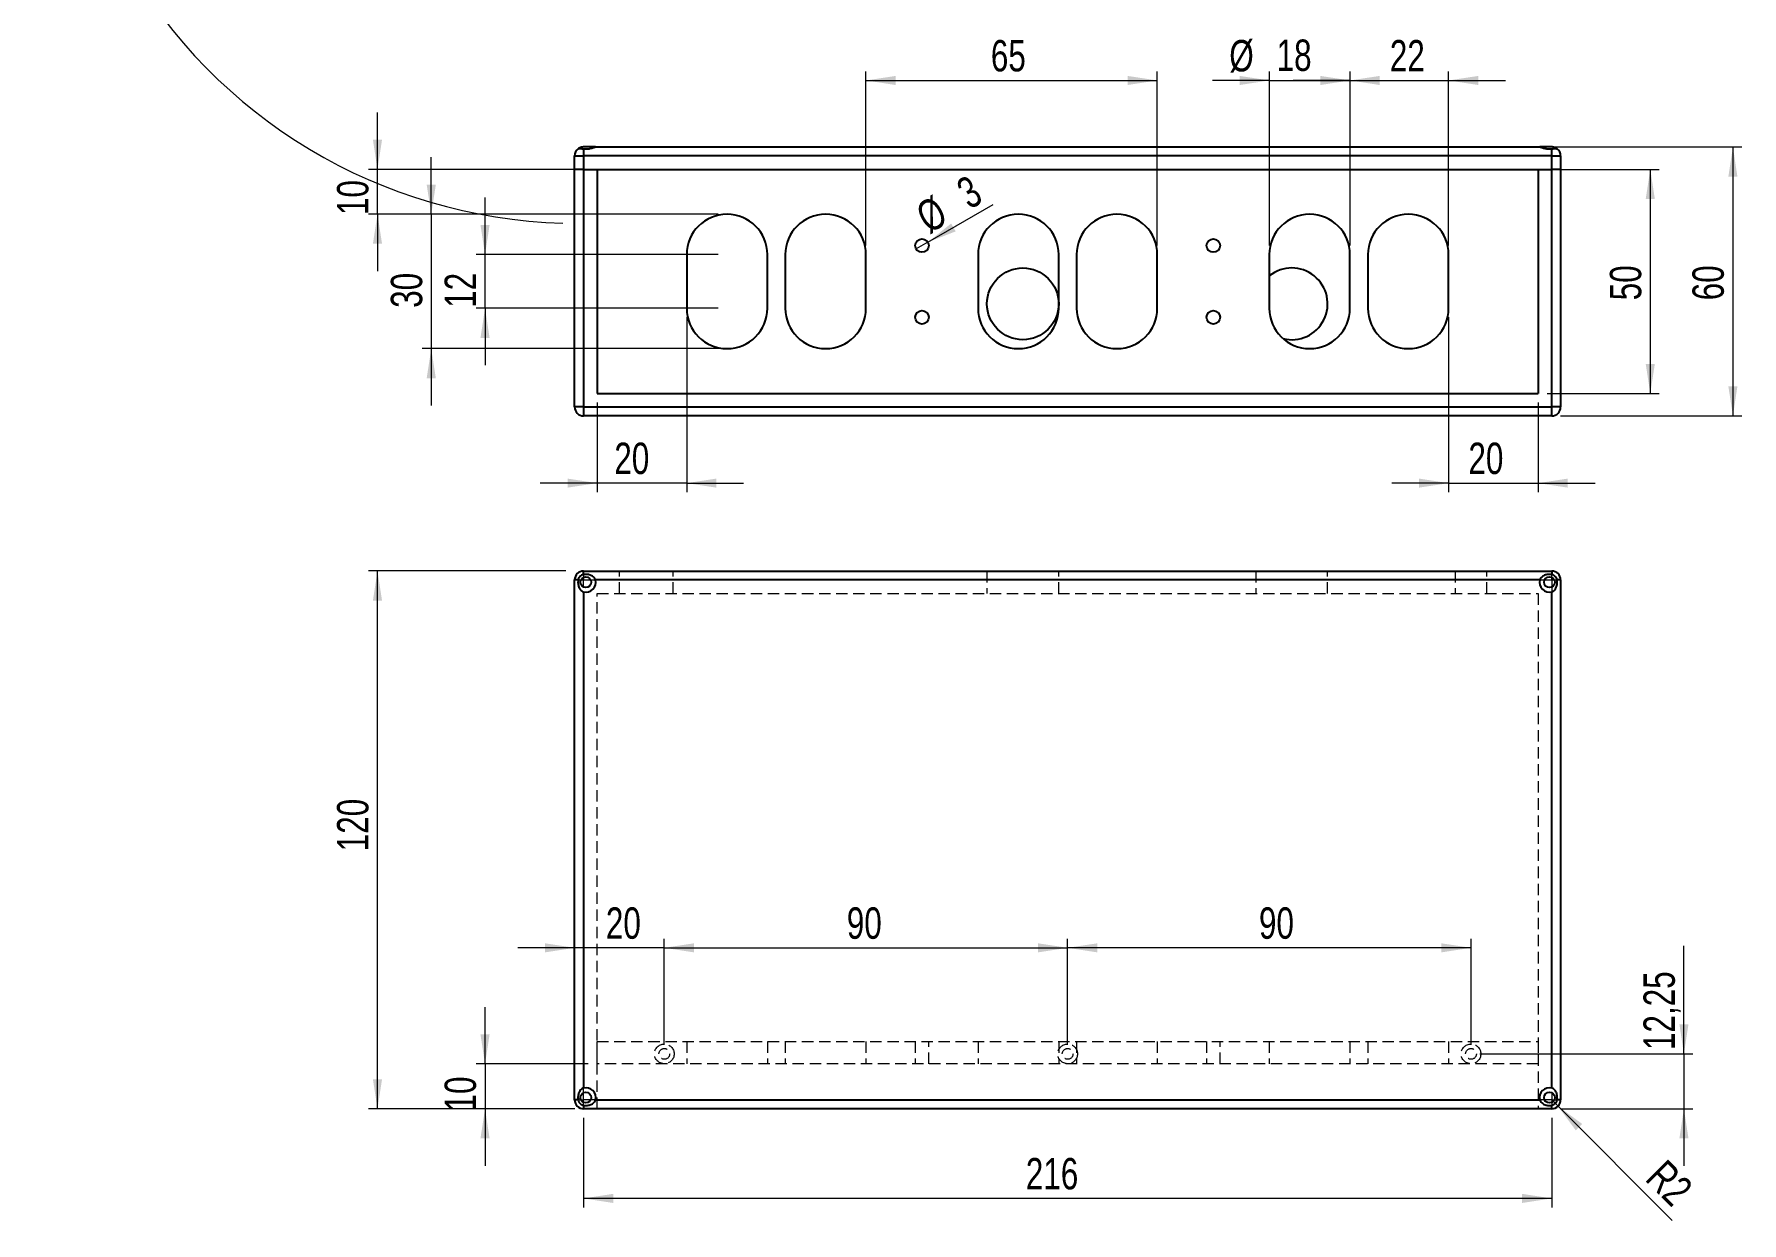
# Model space of a CAD drawing. Header units: millimetres. Extents: x -5 to 186, y 7 to 288.
# Drawn here: x -4.8 to 185.8, y 6.9 to 139.5 of the extents above; entities that cross this region are included whole.
import ezdxf

# ---------------------------------------------------------------- set-up
doc = ezdxf.new("R2010")
doc.units = ezdxf.units.MM
doc.linetypes.add('HIDDEN', pattern=[1.905, 1.27, -0.635])
doc.styles.add('SLDTEXTSTYLE0', font='TXT', dxfattribs={"width": 0.75})
doc.dimstyles.new('SLDDIMSTYLE0', dxfattribs={"dimtxt": 3.5, "dimasz": 3.302, "dimexe": 0, "dimexo": 0.0625, "dimgap": 0.875, "dimtad": 1, "dimdec": 0, "dimlfac": 2, "dimrnd": 1e-09, "dimzin": 12, "dimdsep": 46, "dimtxsty": 'SLDTEXTSTYLE0', "dimsah": 1, "dimcen": 0.09, "dimadec": 0, "dimazin": 3, "dimtfac": 1, "dimtdec": 0, "dimtmove": 0, "dimatfit": 0, "dimfxl": 0, "dimfrac": 2, "dimtolj": 1, "dimtzin": 12, "dimarcsym": 0})
doc.dimstyles.new('SLDDIMSTYLE1', dxfattribs={"dimtxt": 3.5, "dimasz": 3.302, "dimexe": 0, "dimexo": 0.0625, "dimgap": 0.875, "dimtad": 1, "dimdec": 0, "dimlfac": 2, "dimrnd": 1e-09, "dimzin": 12, "dimdsep": 46, "dimtxsty": 'SLDTEXTSTYLE0', "dimsah": 1, "dimcen": 0.09, "dimadec": 0, "dimazin": 3, "dimtfac": 1, "dimtdec": 0, "dimtofl": 0, "dimtmove": 0, "dimatfit": 3, "dimfxl": 0, "dimfrac": 2, "dimtolj": 1, "dimtzin": 12, "dimarcsym": 0})
doc.dimstyles.new('SLDDIMSTYLE2', dxfattribs={"dimtxt": 3.5, "dimasz": 3.302, "dimexe": 0, "dimexo": 0.0625, "dimgap": 0.875, "dimtad": 1, "dimdec": 0, "dimlfac": 2, "dimrnd": 1e-09, "dimzin": 12, "dimdsep": 46, "dimtxsty": 'SLDTEXTSTYLE0', "dimblk1": 'NONE', "dimsah": 1, "dimcen": 0, "dimadec": 0, "dimazin": 3, "dimtfac": 1, "dimtdec": 0, "dimtmove": 0, "dimatfit": 3, "dimldrblk": 'NONE', "dimfxl": 0, "dimfrac": 2, "dimtolj": 1, "dimtzin": 12, "dimarcsym": 0})
doc.dimstyles.new('SLDDIMSTYLE3', dxfattribs={"dimtxt": 3.5, "dimasz": 3.302, "dimexe": 0, "dimexo": 0.0625, "dimgap": 0.875, "dimtad": 1, "dimdec": 0, "dimlfac": 2, "dimrnd": 1e-09, "dimzin": 12, "dimdsep": 46, "dimtxsty": 'SLDTEXTSTYLE0', "dimsah": 1, "dimcen": 0, "dimadec": 0, "dimazin": 3, "dimtfac": 1, "dimtdec": 0, "dimtofl": 0, "dimtmove": 0, "dimatfit": 3, "dimfxl": 0, "dimfrac": 2, "dimtolj": 1, "dimtzin": 12, "dimarcsym": 0})
doc.dimstyles.new('SLDDIMSTYLE4', dxfattribs={"dimtxt": 3.5, "dimasz": 3.302, "dimexe": 0, "dimexo": 0.0625, "dimgap": 0.875, "dimtad": 1, "dimlfac": 2, "dimrnd": 1e-09, "dimzin": 12, "dimdsep": 46, "dimtxsty": 'SLDTEXTSTYLE0', "dimsah": 1, "dimcen": 0.09, "dimadec": 0, "dimazin": 3, "dimtfac": 1, "dimtmove": 0, "dimatfit": 0, "dimfxl": 0, "dimfrac": 2, "dimtolj": 1, "dimtzin": 12, "dimarcsym": 0})
doc.dimstyles.new('SLDDIMSTYLE5', dxfattribs={"dimtxt": 3.5, "dimasz": 3.302, "dimexe": 0, "dimexo": 0.0625, "dimgap": 0.875, "dimtad": 1, "dimdec": 0, "dimlfac": 2, "dimrnd": 1e-09, "dimzin": 12, "dimdsep": 46, "dimtxsty": 'SLDTEXTSTYLE0', "dimsah": 1, "dimcen": 0, "dimadec": 0, "dimazin": 3, "dimtfac": 1, "dimtdec": 0, "dimtofl": 0, "dimtmove": 0, "dimatfit": 3, "dimfxl": 0, "dimfrac": 2, "dimtolj": 1, "dimtzin": 12, "dimarcsym": 0})

# ---------------------------------------------------------------- blocks, each defined once
blk = doc.blocks.new('_D')
at = {"color": 7, "linetype": 'Continuous', "lineweight": 0}
for p, q in [((33.55, 124.41), (33.55, 130.76)), ((57.05, 124.41), (32.55, 124.41)), ((33.55, 119.41), (33.55, 124.41)), ((71.55, 119.41), (32.55, 119.41)), ((33.55, 119.41), (33.55, 113.06))]:
    blk.add_line(p, q, dxfattribs=at)
at = {"color": 7, "linetype": 'Continuous', "lineweight": 18}
for points in [[(33.55, 124.41), (34.06, 127.71), (33.04, 127.71)], [(33.55, 119.41), (33.04, 116.1), (34.06, 116.1)]]:
    blk.add_solid(points, dxfattribs=at)
at = {"color": 7, "linetype": 'Continuous', "lineweight": 18, "insert": (29.04, 119.31), "char_height": 3.5, "attachment_point": 1, "rotation": 90, "style": 'SLDTEXTSTYLE0'}
blk.add_mtext('10', dxfattribs=at)
blk = doc.blocks.new('_D_1')
at = {"color": 7, "linetype": 'Continuous', "lineweight": 0}
for p, q in [((39.55, 119.41), (39.55, 125.76)), ((71.55, 119.41), (38.55, 119.41)), ((39.55, 119.41), (39.55, 104.41)), ((71.55, 104.41), (38.55, 104.41)), ((39.55, 104.41), (39.55, 98.06))]:
    blk.add_line(p, q, dxfattribs=at)
at = {"color": 7, "linetype": 'Continuous', "lineweight": 18}
for points in [[(39.55, 119.41), (40.06, 122.71), (39.04, 122.71)], [(39.55, 104.41), (39.04, 101.1), (40.06, 101.1)]]:
    blk.add_solid(points, dxfattribs=at)
at = {"color": 7, "linetype": 'Continuous', "lineweight": 18, "insert": (35.04, 108.96), "char_height": 3.5, "attachment_point": 1, "rotation": 90, "style": 'SLDTEXTSTYLE0'}
blk.add_mtext('30', dxfattribs=at)
blk = doc.blocks.new('_D_2')
at = {"color": 7, "linetype": 'Continuous', "lineweight": 0}
for p, q in [((68.05, 107.91), (68.05, 88.4)), ((58.05, 98.41), (58.05, 88.4)), ((58.05, 89.4), (51.7, 89.4)), ((68.05, 89.4), (58.05, 89.4)), ((68.05, 89.4), (74.4, 89.4))]:
    blk.add_line(p, q, dxfattribs=at)
at = {"color": 7, "linetype": 'Continuous', "lineweight": 18}
for points in [[(58.05, 89.4), (54.75, 89.91), (54.75, 88.9)], [(68.05, 89.4), (71.35, 88.9), (71.35, 89.91)]]:
    blk.add_solid(points, dxfattribs=at)
at = {"color": 7, "linetype": 'Continuous', "lineweight": 18, "insert": (59.97, 93.92), "char_height": 3.5, "attachment_point": 1, "style": 'SLDTEXTSTYLE0'}
blk.add_mtext('20', dxfattribs=at)
blk = doc.blocks.new('_D_3')
at = {"color": 7, "linetype": 'Continuous', "lineweight": 0}
for p, q in [((45.55, 114.91), (45.55, 121.26)), ((71.55, 114.91), (44.55, 114.91)), ((45.55, 108.91), (45.55, 114.91)), ((71.55, 108.91), (44.55, 108.91)), ((45.55, 108.91), (45.55, 102.56))]:
    blk.add_line(p, q, dxfattribs=at)
at = {"color": 7, "linetype": 'Continuous', "lineweight": 18}
for points in [[(45.55, 114.91), (46.06, 118.21), (45.04, 118.21)], [(45.55, 108.91), (45.04, 105.6), (46.06, 105.6)]]:
    blk.add_solid(points, dxfattribs=at)
at = {"color": 7, "linetype": 'Continuous', "lineweight": 18, "insert": (41.04, 108.96), "char_height": 3.5, "attachment_point": 1, "rotation": 90, "style": 'SLDTEXTSTYLE0'}
blk.add_mtext('12', dxfattribs=at)
blk = doc.blocks.new('_D_4')
at = {"color": 7, "linetype": 'Continuous', "lineweight": 0}
for p, q in [((88.05, 115.91), (88.05, 135.33)), ((120.55, 115.91), (120.55, 135.33)), ((88.05, 134.33), (120.55, 134.33))]:
    blk.add_line(p, q, dxfattribs=at)
at = {"color": 7, "linetype": 'Continuous', "lineweight": 18}
for points in [[(88.05, 134.33), (91.35, 133.82), (91.35, 134.83)], [(120.55, 134.33), (117.25, 134.83), (117.25, 133.82)]]:
    blk.add_solid(points, dxfattribs=at)
at = {"color": 7, "linetype": 'Continuous', "lineweight": 18, "insert": (101.98, 138.84), "char_height": 3.5, "attachment_point": 1, "style": 'SLDTEXTSTYLE0'}
blk.add_mtext('65', dxfattribs=at)
blk = doc.blocks.new('_D_5')
at = {"color": 7, "linetype": 'Continuous', "lineweight": 0}
for p, q in [((153.05, 107.91), (153.05, 88.4)), ((163.05, 98.41), (163.05, 88.4)), ((153.05, 89.4), (146.7, 89.4)), ((153.05, 89.4), (163.05, 89.4)), ((163.05, 89.4), (169.4, 89.4))]:
    blk.add_line(p, q, dxfattribs=at)
at = {"color": 7, "linetype": 'Continuous', "lineweight": 18}
for points in [[(153.05, 89.4), (149.75, 89.91), (149.75, 88.9)], [(163.05, 89.4), (166.35, 88.9), (166.35, 89.91)]]:
    blk.add_solid(points, dxfattribs=at)
at = {"color": 7, "linetype": 'Continuous', "lineweight": 18, "insert": (155.26, 93.92), "char_height": 3.5, "attachment_point": 1, "style": 'SLDTEXTSTYLE0'}
blk.add_mtext('20', dxfattribs=at)
blk = doc.blocks.new('_D_6')
at = {"color": 7, "linetype": 'Continuous', "lineweight": 0}
for p, q in [((142.05, 115.91), (142.05, 135.33)), ((153.05, 115.91), (153.05, 135.33)), ((142.05, 134.33), (135.7, 134.33)), ((142.05, 134.33), (153.05, 134.33)), ((153.05, 134.33), (159.4, 134.33))]:
    blk.add_line(p, q, dxfattribs=at)
at = {"color": 7, "linetype": 'Continuous', "lineweight": 18}
for points in [[(142.05, 134.33), (138.75, 134.83), (138.75, 133.82)], [(153.05, 134.33), (156.35, 133.82), (156.35, 134.83)]]:
    blk.add_solid(points, dxfattribs=at)
at = {"color": 7, "linetype": 'Continuous', "lineweight": 18, "insert": (146.49, 138.84), "char_height": 3.5, "attachment_point": 1, "style": 'SLDTEXTSTYLE0'}
blk.add_mtext('22', dxfattribs=at)
blk = doc.blocks.new('_D_7')
at = {"color": 7, "linetype": 'Continuous', "lineweight": 0}
for p, q in [((133.05, 115.91), (133.05, 135.33)), ((142.05, 115.91), (142.05, 135.33)), ((133.05, 134.33), (126.7, 134.33)), ((133.05, 134.33), (142.05, 134.33)), ((142.05, 134.33), (148.4, 134.33))]:
    blk.add_line(p, q, dxfattribs=at)
at = {"color": 7, "linetype": 'Continuous', "lineweight": 18}
for points in [[(133.05, 134.33), (129.75, 134.83), (129.75, 133.82)], [(142.05, 134.33), (145.35, 133.82), (145.35, 134.83)]]:
    blk.add_solid(points, dxfattribs=at)
at = {"color": 7, "linetype": 'Continuous', "lineweight": 18, "char_height": 3.5, "attachment_point": 1, "style": 'SLDTEXTSTYLE0'}
for s, insert in [('%%c', (128.58, 138.84)), ('18', (133.86, 138.89))]:
    blk.add_mtext(s, dxfattribs=dict(at, insert=insert))
blk = doc.blocks.new('_D_8')
at = {"color": 7, "linetype": 'Continuous', "lineweight": 0}
for q in [(102.24, 120.49), (93.65, 115.53)]:
    blk.add_line((94.95, 116.28), q, dxfattribs=at)
at = {"color": 7, "linetype": 'Continuous', "lineweight": 18}
blk.add_solid([(94.95, 116.28), (98.06, 117.49), (97.55, 118.37)], dxfattribs=at)
at = {"color": 7, "linetype": 'Continuous', "lineweight": 18, "char_height": 3.5, "attachment_point": 1, "rotation": 30, "style": 'SLDTEXTSTYLE0'}
for s, insert in [('3', (97.85, 122.91)), ('%%c', (93.31, 120.22))]:
    blk.add_mtext(s, dxfattribs=dict(at, insert=insert))
blk = doc.blocks.new('_None')
blk = doc.blocks.new('_D_9')
at = {"color": 7, "linetype": 'Continuous', "lineweight": 0}
for p, q in [((164.23, 126.91), (185.77, 126.91)), ((184.77, 126.91), (184.77, 96.91)), ((165.55, 96.91), (185.77, 96.91))]:
    blk.add_line(p, q, dxfattribs=at)
at = {"color": 7, "linetype": 'Continuous', "lineweight": 18}
for points in [[(184.77, 126.91), (184.26, 123.6), (185.27, 123.6)], [(184.77, 96.91), (185.27, 100.21), (184.26, 100.21)]]:
    blk.add_solid(points, dxfattribs=at)
at = {"color": 7, "linetype": 'Continuous', "lineweight": 18, "insert": (180.25, 109.8), "char_height": 3.5, "attachment_point": 1, "rotation": 90, "style": 'SLDTEXTSTYLE0'}
blk.add_mtext('60', dxfattribs=at)
blk = doc.blocks.new('_D_10')
at = {"color": 7, "linetype": 'Continuous', "lineweight": 0}
for p, q in [((164.05, 124.41), (176.55, 124.41)), ((175.55, 124.41), (175.55, 99.41)), ((164.05, 99.41), (176.55, 99.41))]:
    blk.add_line(p, q, dxfattribs=at)
at = {"color": 7, "linetype": 'Continuous', "lineweight": 18}
for points in [[(175.55, 124.41), (175.04, 121.1), (176.06, 121.1)], [(175.55, 99.41), (176.06, 102.71), (175.04, 102.71)]]:
    blk.add_solid(points, dxfattribs=at)
at = {"color": 7, "linetype": 'Continuous', "lineweight": 18, "insert": (171.04, 109.8), "char_height": 3.5, "attachment_point": 1, "rotation": 90, "style": 'SLDTEXTSTYLE0'}
blk.add_mtext('50', dxfattribs=at)
blk = doc.blocks.new('_D_11')
at = {"color": 7, "linetype": 'Continuous', "lineweight": 0}
for p, q in [((54.55, 79.6), (32.55, 79.6)), ((33.55, 19.6), (33.55, 79.6)), ((54.55, 19.6), (32.55, 19.6))]:
    blk.add_line(p, q, dxfattribs=at)
at = {"color": 7, "linetype": 'Continuous', "lineweight": 18}
for points in [[(33.55, 79.6), (33.04, 76.3), (34.06, 76.3)], [(33.55, 19.6), (34.06, 22.9), (33.04, 22.9)]]:
    blk.add_solid(points, dxfattribs=at)
at = {"color": 7, "linetype": 'Continuous', "lineweight": 18, "insert": (29.04, 48.33), "char_height": 3.5, "attachment_point": 1, "rotation": 90, "style": 'SLDTEXTSTYLE0'}
blk.add_mtext('120', dxfattribs=at)
blk = doc.blocks.new('_D_12')
at = {"color": 7, "linetype": 'Continuous', "lineweight": 0}
for p, q in [((56.55, 18.6), (56.55, 8.6)), ((164.55, 18.6), (164.55, 8.6)), ((164.55, 9.6), (56.55, 9.6))]:
    blk.add_line(p, q, dxfattribs=at)
at = {"color": 7, "linetype": 'Continuous', "lineweight": 18}
for points in [[(56.55, 9.6), (59.85, 9.09), (59.85, 10.11)], [(164.55, 9.6), (161.25, 10.11), (161.25, 9.09)]]:
    blk.add_solid(points, dxfattribs=at)
at = {"color": 7, "linetype": 'Continuous', "lineweight": 18, "insert": (105.88, 14.11), "char_height": 3.5, "attachment_point": 1, "style": 'SLDTEXTSTYLE0'}
blk.add_mtext('216', dxfattribs=at)
blk = doc.blocks.new('_D_13')
at = {"color": 7, "linetype": 'Continuous', "lineweight": 0}
for q in [(164.55, 20.6), (178, 7.14)]:
    blk.add_line((165.26, 19.89), q, dxfattribs=at)
at = {"color": 7, "linetype": 'Continuous', "lineweight": 18}
blk.add_solid([(165.26, 19.89), (167.23, 17.2), (167.95, 17.91)], dxfattribs=at)
at = {"color": 7, "linetype": 'Continuous', "lineweight": 18, "insert": (177.33, 14.14), "char_height": 3.5, "attachment_point": 1, "rotation": 315, "style": 'SLDTEXTSTYLE0'}
blk.add_mtext('R2', dxfattribs=at)
blk = doc.blocks.new('_D_14')
at = {"color": 7, "linetype": 'Continuous', "lineweight": 0}
for p, q in [((45.55, 24.6), (45.55, 30.95)), ((57.05, 24.6), (44.55, 24.6)), ((45.55, 24.6), (45.55, 19.6)), ((55.55, 19.6), (44.55, 19.6)), ((45.55, 19.6), (45.55, 13.25))]:
    blk.add_line(p, q, dxfattribs=at)
at = {"color": 7, "linetype": 'Continuous', "lineweight": 18}
for points in [[(45.55, 24.6), (46.06, 27.9), (45.04, 27.9)], [(45.55, 19.6), (45.04, 16.3), (46.06, 16.3)]]:
    blk.add_solid(points, dxfattribs=at)
at = {"color": 7, "linetype": 'Continuous', "lineweight": 18, "insert": (41.04, 19.3), "char_height": 3.5, "attachment_point": 1, "rotation": 90, "style": 'SLDTEXTSTYLE0'}
blk.add_mtext('10', dxfattribs=at)
blk = doc.blocks.new('_D_15')
at = {"color": 7, "linetype": 'Continuous', "lineweight": 0}
for p, q in [((179.3, 25.72), (179.3, 37.79)), ((156.55, 25.72), (180.3, 25.72)), ((179.3, 25.72), (179.3, 19.6)), ((165.55, 19.6), (180.3, 19.6)), ((179.3, 19.6), (179.3, 13.25))]:
    blk.add_line(p, q, dxfattribs=at)
at = {"color": 7, "linetype": 'Continuous', "lineweight": 18}
for points in [[(179.3, 25.72), (179.81, 29.02), (178.8, 29.02)], [(179.3, 19.6), (178.8, 16.3), (179.81, 16.3)]]:
    blk.add_solid(points, dxfattribs=at)
at = {"color": 7, "linetype": 'Continuous', "lineweight": 18, "insert": (174.79, 26.15), "char_height": 3.5, "attachment_point": 1, "rotation": 90, "style": 'SLDTEXTSTYLE0'}
blk.add_mtext('12,25', dxfattribs=at)
blk = doc.blocks.new('_D_16')
at = {"color": 7, "linetype": 'Continuous', "lineweight": 0}
for p, q in [((55.55, 21.6), (55.55, 38.56)), ((65.55, 26.72), (65.55, 38.56)), ((55.55, 37.56), (49.2, 37.56)), ((65.55, 37.56), (55.55, 37.56)), ((65.55, 37.56), (71.9, 37.56))]:
    blk.add_line(p, q, dxfattribs=at)
at = {"color": 7, "linetype": 'Continuous', "lineweight": 18}
for points in [[(55.55, 37.56), (52.25, 38.06), (52.25, 37.05)], [(65.55, 37.56), (68.85, 37.05), (68.85, 38.06)]]:
    blk.add_solid(points, dxfattribs=at)
at = {"color": 7, "linetype": 'Continuous', "lineweight": 18, "insert": (59.03, 42.07), "char_height": 3.5, "attachment_point": 1, "style": 'SLDTEXTSTYLE0'}
blk.add_mtext('20', dxfattribs=at)
blk = doc.blocks.new('_D_17')
at = {"color": 7, "linetype": 'Continuous', "lineweight": 0}
for p, q in [((65.55, 26.72), (65.55, 38.56)), ((110.55, 26.72), (110.55, 38.56)), ((65.55, 37.56), (110.55, 37.56))]:
    blk.add_line(p, q, dxfattribs=at)
at = {"color": 7, "linetype": 'Continuous', "lineweight": 18}
for points in [[(65.55, 37.56), (68.85, 37.05), (68.85, 38.06)], [(110.55, 37.56), (107.25, 38.06), (107.25, 37.05)]]:
    blk.add_solid(points, dxfattribs=at)
at = {"color": 7, "linetype": 'Continuous', "lineweight": 18, "insert": (85.91, 42.07), "char_height": 3.5, "attachment_point": 1, "style": 'SLDTEXTSTYLE0'}
blk.add_mtext('90', dxfattribs=at)
blk = doc.blocks.new('_D_18')
at = {"color": 7, "linetype": 'Continuous', "lineweight": 0}
for p, q in [((110.55, 26.72), (110.55, 38.56)), ((155.55, 26.72), (155.55, 38.56)), ((155.55, 37.56), (110.55, 37.56))]:
    blk.add_line(p, q, dxfattribs=at)
at = {"color": 7, "linetype": 'Continuous', "lineweight": 18}
for points in [[(110.55, 37.56), (113.85, 37.05), (113.85, 38.06)], [(155.55, 37.56), (152.25, 38.06), (152.25, 37.05)]]:
    blk.add_solid(points, dxfattribs=at)
at = {"color": 7, "linetype": 'Continuous', "lineweight": 18, "insert": (131.89, 42.07), "char_height": 3.5, "attachment_point": 1, "style": 'SLDTEXTSTYLE0'}
blk.add_mtext('90', dxfattribs=at)
blk = doc.blocks.new('_D_20')
at = {"color": 7, "linetype": 'Continuous', "lineweight": 0}
for q in [(40.42, 176.42), (55.82, 176.42)]:
    blk.add_line((54.82, 176.42), q, dxfattribs=at)
at = {"color": 7, "linetype": 'Continuous', "lineweight": 18}
blk.add_arc((55.82, 176.42), 58.03, 150.9829, 268.4179, dxfattribs=at)
blk.add_solid([(54.82, 176.42), (51.52, 176.92), (51.52, 175.91)], dxfattribs=at)
at = {"color": 7, "linetype": 'Continuous', "lineweight": 18, "insert": (40.42, 180.87), "char_height": 3.5, "attachment_point": 1, "style": 'SLDTEXTSTYLE0'}
blk.add_mtext('R2', dxfattribs=at)

msp = doc.modelspace()

# ---------------------------------------------------------------- linework, layer by layer
at = {"color": 7, "linetype": 'Continuous', "lineweight": 25}
for p, q in [((55.5482, 125.905), (56.5482, 125.905)), ((55.5482, 124.405), (55.5482, 125.905)), ((57.8695, 126.905), (56.5482, 126.905)), ((56.5482, 126.6989), (56.5482, 125.905)), ((164.5482, 125.905), (56.5482, 125.905)), ((56.5482, 125.905), (56.5482, 124.405)), ((57.8695, 126.905), (163.227, 126.905)), ((164.5482, 126.905), (163.2235, 126.905)), ((164.5482, 125.905), (164.5482, 126.6989)), ((164.5482, 124.405), (164.5482, 125.905)), ((164.5482, 125.905), (165.5482, 125.905)), ((165.5482, 125.905), (165.5482, 124.405)), ((56.5482, 124.405), (55.5482, 124.405)), ((55.5482, 97.905), (55.5482, 124.405)), ((56.5482, 124.405), (164.5482, 124.405)), ((56.5482, 124.405), (56.5482, 97.905)), ((56.5482, 124.405), (58.0482, 124.405)), ((58.0482, 124.405), (58.0482, 99.405)), ((163.0482, 124.405), (163.0482, 99.405)), ((163.0482, 124.405), (164.5482, 124.405)), ((165.5482, 124.405), (164.5482, 124.405)), ((164.5482, 97.905), (164.5482, 124.405)), ((165.5482, 124.405), (165.5482, 97.905)), ((68.0482, 114.905), (68.0482, 108.905)), ((77.0482, 108.905), (77.0482, 114.905)), ((79.0482, 114.905), (79.0482, 108.905)), ((88.0482, 108.905), (88.0482, 114.905)), ((100.5482, 114.905), (100.5482, 108.905)), ((109.5482, 108.905), (109.5482, 114.905)), ((111.5482, 114.905), (111.5482, 108.905)), ((120.5482, 108.905), (120.5482, 114.905)), ((133.0482, 114.905), (133.0482, 108.905)), ((142.0482, 108.905), (142.0482, 114.905)), ((144.0482, 114.905), (144.0482, 108.905)), ((153.0482, 108.905), (153.0482, 114.905)), ((58.0482, 99.405), (163.0482, 99.405)), ((56.5482, 97.905), (55.5482, 97.905)), ((56.5482, 97.905), (164.5482, 97.905)), ((56.5482, 97.905), (56.5482, 96.905)), ((164.5482, 96.905), (164.5482, 97.905)), ((165.5482, 97.905), (164.5482, 97.905)), ((164.5482, 96.905), (56.5482, 96.905)), ((55.5482, 20.5974), (55.5482, 78.5974)), ((55.9401, 78.5974), (55.5482, 78.5974)), ((56.5482, 79.2055), (56.5482, 79.5974)), ((56.5482, 79.5974), (164.5482, 79.5974)), ((163.227, 78.5974), (57.8695, 78.5974)), ((164.5482, 79.5974), (164.5482, 79.2055)), ((165.5482, 78.5974), (165.1564, 78.5974)), ((165.5482, 78.5974), (165.5482, 20.5974)), ((56.5482, 77.2762), (56.5482, 21.9186)), ((164.5482, 21.9186), (164.5482, 77.2762)), ((55.9401, 20.5974), (55.5482, 20.5974)), ((56.5482, 19.9892), (56.5482, 19.5974)), ((164.5482, 19.5974), (56.5482, 19.5974)), ((57.8695, 20.5974), (163.227, 20.5974)), ((164.5482, 19.5974), (164.5482, 19.9892)), ((165.5482, 20.5974), (165.1564, 20.5974))]:
    msp.add_line(p, q, dxfattribs=at)
at = {"color": 7, "linetype": 'HIDDEN', "lineweight": 18}
for p, q in [((55.5482, 78.5974), (56.5482, 78.5974)), ((56.5482, 79.5974), (56.5482, 78.5974)), ((56.5482, 78.5974), (164.5482, 78.5974)), ((56.5482, 20.5974), (56.5482, 78.5974)), ((60.5482, 77.0974), (60.5482, 79.5974)), ((66.5482, 77.0974), (66.5482, 79.5974)), ((101.5482, 79.5974), (101.5482, 77.0974)), ((109.5482, 77.0974), (109.5482, 79.5974)), ((131.5482, 79.5974), (131.5482, 77.0974)), ((139.5482, 77.0974), (139.5482, 79.5974)), ((153.7982, 79.5974), (153.7982, 77.0974)), ((157.2982, 77.0974), (157.2982, 79.5974)), ((164.5482, 78.5974), (164.5482, 79.5974)), ((164.5482, 78.5974), (165.5482, 78.5974)), ((164.5482, 78.5974), (164.5482, 20.5974)), ((58.0482, 77.0974), (163.0482, 77.0974)), ((58.0482, 19.5974), (58.0482, 77.0974)), ((163.0482, 77.0974), (163.0482, 19.5974)), ((58.0482, 27.0974), (163.0482, 27.0974)), ((58.0482, 24.5974), (58.0482, 27.0974)), ((68.0482, 27.0974), (68.0482, 24.5974)), ((77.0482, 27.0974), (77.0482, 24.5974)), ((79.0482, 27.0974), (79.0482, 24.5974)), ((88.0482, 27.0974), (88.0482, 24.5974)), ((93.5482, 27.0974), (93.5482, 24.5974)), ((95.0482, 24.5974), (95.0482, 27.0974)), ((100.5482, 27.0974), (100.5482, 24.5974)), ((109.5482, 27.0974), (109.5482, 24.5974)), ((111.5482, 27.0974), (111.5482, 24.5974)), ((120.5482, 27.0974), (120.5482, 24.5974)), ((126.0482, 27.0974), (126.0482, 24.5974)), ((127.5482, 24.5974), (127.5482, 27.0974)), ((133.0482, 27.0974), (133.0482, 24.5974)), ((142.0482, 27.0974), (142.0482, 24.5974)), ((144.0482, 27.0974), (144.0482, 24.5974)), ((153.0482, 27.0974), (153.0482, 24.5974)), ((163.0482, 27.0974), (163.0482, 24.5974)), ((163.0482, 24.5974), (58.0482, 24.5974)), ((55.5482, 20.5974), (56.5482, 20.5974)), ((164.5482, 20.5974), (56.5482, 20.5974)), ((56.5482, 19.5974), (56.5482, 20.5974)), ((164.5482, 20.5974), (165.5482, 20.5974)), ((164.5482, 20.5974), (164.5482, 19.5974))]:
    msp.add_line(p, q, dxfattribs=at)
at = {"color": 7, "linetype": 'Continuous', "lineweight": 25}
for centre, radius in [((94.2982, 115.905), 0.75), ((126.7982, 115.905), 0.75), ((105.5482, 109.405), 4), ((94.2982, 107.905), 0.75), ((126.7982, 107.905), 0.75), ((56.7982, 78.3474), 0.6), ((164.2982, 78.3474), 0.6), ((56.7982, 20.8474), 0.6), ((164.2982, 20.8474), 0.6)]:
    msp.add_circle(centre, radius, dxfattribs=at)
at = {"color": 7, "linetype": 'HIDDEN', "lineweight": 18}
for centre, radius in [((65.5482, 25.7224), 1.1), ((110.5482, 25.7224), 1.1), ((155.5482, 25.7224), 1.1), ((65.5482, 25.7224), 0.6), ((110.5482, 25.7224), 0.6), ((155.5482, 25.7224), 0.6)]:
    msp.add_circle(centre, radius, dxfattribs=at)
at = {"color": 7, "linetype": 'Continuous', "lineweight": 25}
for centre, radius, start, end in [((56.5482, 125.905), 1, 127.455776, 180), ((164.5482, 125.905), 1, 0, 52.544224), ((72.5482, 114.905), 4.5, 0, 180), ((83.5482, 114.905), 4.5, 0, 180), ((105.0482, 114.905), 4.5, 0, 180), ((116.0482, 114.905), 4.5, 0, 180), ((137.5482, 114.905), 4.5, 0, 180), ((148.5482, 114.905), 4.5, 0, 180), ((135.5482, 109.405), 4, 255.963757, 128.682187), ((72.5482, 108.905), 4.5, 180, 0), ((83.5482, 108.905), 4.5, 180, 0), ((105.0482, 108.905), 4.5, 180, 0), ((116.0482, 108.905), 4.5, 180, 0), ((137.5482, 108.905), 4.5, 180, 0), ((148.5482, 108.905), 4.5, 180, 0), ((56.5482, 97.905), 1, 180, 270), ((164.5482, 97.905), 1, 270, 0), ((56.5482, 78.5974), 1, 90, 180), ((56.7982, 78.3474), 1.1, 256.863441, 13.136559), ((164.2982, 78.3474), 1.1, 166.863441, 283.136559), ((164.5482, 78.5974), 1, 0, 90), ((56.7982, 20.8474), 1.1, 346.863441, 103.136559), ((164.2982, 20.8474), 1.1, 76.863441, 193.136559), ((56.5482, 20.5974), 1, 180, 270), ((164.5482, 20.5974), 1, 270, 0)]:
    msp.add_arc(centre, radius, start, end, dxfattribs=at)
for points, knots in [([(56.5482, 126.905), (56.518, 126.9042), (56.4305, 126.9017), (56.2727, 126.8719), (56.0876, 126.8011), (55.9465, 126.7057), (55.9317, 126.6927), (55.9245, 126.6865)], [0, 0, 0, 0, 0.06986122, 0.20214932, 0.41171997, 0.71598571, 1, 1, 1, 1]), ([(55.9401, 126.6989), (55.9635, 126.7081), (56.0084, 126.7257), (56.1762, 126.7295), (56.3633, 126.7198), (56.4951, 126.7049), (56.5482, 126.6989)], [0, 0, 0, 0, 0.29031453, 0.55694318, 0.8211805, 1, 1, 1, 1]), ([(56.5482, 126.6989), (56.6448, 126.6908), (56.8823, 126.6709), (57.2635, 126.7256), (57.5828, 126.8212), (57.7757, 126.8848), (57.8469, 126.9039), (57.8659, 126.9049), (57.8695, 126.905)], [0, 0, 0, 0, 0.181949841, 0.447352692, 0.715773587, 0.858361355, 0.973597822, 1, 1, 1, 1]), ([(163.227, 126.905), (163.2358, 126.9042), (163.2612, 126.9017), (163.3609, 126.872), (163.5774, 126.8002), (163.9156, 126.708), (164.2677, 126.6724), (164.4771, 126.6921), (164.5482, 126.6989)], [0, 0, 0, 0, 0.058897247, 0.17042414, 0.347104915, 0.603619398, 0.865441581, 1, 1, 1, 1]), ([(165.1732, 126.6856), (165.1742, 126.6849), (165.1858, 126.6757), (165.1218, 126.7288), (164.97, 126.8208), (164.7712, 126.8849), (164.635, 126.9039), (164.5619, 126.9049), (164.5482, 126.905)], [0, 0, 0, 0, 0.029441908, 0.344323438, 0.66278566, 0.831955864, 0.968675701, 1, 1, 1, 1]), ([(164.5482, 126.6989), (164.6345, 126.7081), (164.7999, 126.7257), (164.9954, 126.7295), (165.1139, 126.7198), (165.1442, 126.7049), (165.1564, 126.6989)], [0, 0, 0, 0, 0.290314527, 0.556943179, 0.821180504, 1, 1, 1, 1]), ([(55.9401, 78.5974), (55.93, 78.5008), (55.9051, 78.2634), (55.9707, 77.8821), (56.127, 77.5629), (56.3252, 77.3699), (56.4615, 77.2987), (56.5346, 77.2797), (56.5482, 77.2762)], [0, 0, 0, 0, 0.18194984, 0.44735269, 0.71577359, 0.85836136, 0.97359782, 1, 1, 1, 1]), ([(56.5482, 79.2055), (56.462, 79.1822), (56.2966, 79.1373), (56.101, 78.9694), (55.9826, 78.7824), (55.9523, 78.6506), (55.9401, 78.5974)], [0, 0, 0, 0, 0.29031453, 0.55694318, 0.8211805, 1, 1, 1, 1]), ([(57.8695, 78.5974), (57.8607, 78.6276), (57.8353, 78.7151), (57.7356, 78.8728), (57.5191, 79.0593), (57.1809, 79.1969), (56.8288, 79.2389), (56.6193, 79.214), (56.5482, 79.2055)], [0, 0, 0, 0, 0.05889725, 0.17042414, 0.34710491, 0.6036194, 0.86544158, 1, 1, 1, 1]), ([(164.5482, 79.2055), (164.4517, 79.2157), (164.2142, 79.2406), (163.8329, 79.1749), (163.5137, 79.0186), (163.3207, 78.8204), (163.2495, 78.6841), (163.2306, 78.611), (163.227, 78.5974)], [0, 0, 0, 0, 0.18194984, 0.44735269, 0.71577359, 0.85836136, 0.97359782, 1, 1, 1, 1]), ([(165.1564, 78.5974), (165.133, 78.6836), (165.0881, 78.849), (164.9203, 79.0446), (164.7332, 79.163), (164.6014, 79.1933), (164.5482, 79.2055)], [0, 0, 0, 0, 0.29031453, 0.55694318, 0.8211805, 1, 1, 1, 1]), ([(164.5482, 77.2762), (164.5785, 77.285), (164.666, 77.3103), (164.8236, 77.41), (165.0101, 77.6266), (165.1477, 77.9647), (165.1898, 78.3169), (165.1648, 78.5263), (165.1564, 78.5974)], [0, 0, 0, 0, 0.05889725, 0.17042414, 0.34710491, 0.6036194, 0.86544158, 1, 1, 1, 1]), ([(56.5482, 21.9186), (56.518, 21.9098), (56.4305, 21.8844), (56.2729, 21.7848), (56.0863, 21.5682), (55.9488, 21.2301), (55.9067, 20.8779), (55.9316, 20.6685), (55.9401, 20.5974)], [0, 0, 0, 0, 0.05889725, 0.17042414, 0.34710491, 0.6036194, 0.86544158, 1, 1, 1, 1]), ([(165.1564, 20.5974), (165.1665, 20.694), (165.1914, 20.9314), (165.1258, 21.3127), (164.9695, 21.6319), (164.7713, 21.8249), (164.635, 21.8961), (164.5619, 21.9151), (164.5482, 21.9186)], [0, 0, 0, 0, 0.18194984, 0.44735269, 0.71577359, 0.85836136, 0.97359782, 1, 1, 1, 1]), ([(55.9401, 20.5974), (55.9635, 20.5112), (56.0084, 20.3458), (56.1762, 20.1502), (56.3633, 20.0318), (56.4951, 20.0015), (56.5482, 19.9892)], [0, 0, 0, 0, 0.29031453, 0.55694318, 0.8211805, 1, 1, 1, 1]), ([(56.5482, 19.9892), (56.6448, 19.9791), (56.8823, 19.9542), (57.2635, 20.0199), (57.5828, 20.1762), (57.7757, 20.3744), (57.8469, 20.5107), (57.8659, 20.5838), (57.8695, 20.5974)], [0, 0, 0, 0, 0.181949841, 0.447352692, 0.715773587, 0.858361355, 0.973597822, 1, 1, 1, 1]), ([(163.227, 20.5974), (163.2358, 20.5672), (163.2612, 20.4797), (163.3609, 20.322), (163.5774, 20.1355), (163.9156, 19.9979), (164.2677, 19.9559), (164.4771, 19.9808), (164.5482, 19.9892)], [0, 0, 0, 0, 0.058897247, 0.17042414, 0.347104915, 0.603619398, 0.865441581, 1, 1, 1, 1]), ([(164.5482, 19.9892), (164.6345, 20.0126), (164.7999, 20.0575), (164.9954, 20.2254), (165.1139, 20.4124), (165.1442, 20.5442), (165.1564, 20.5974)], [0, 0, 0, 0, 0.290314527, 0.556943179, 0.821180504, 1, 1, 1, 1])]:
    msp.add_open_spline(points, degree=3, knots=knots, dxfattribs=at)

# ---------------------------------------------------------------- dimensions: what is measured, and where the dimension line sits
at = {"color": 7, "linetype": 'Continuous', "lineweight": 18}
for center, mpoint, dimstyle, picture, middle in [((55.823, 176.4168), (54.823, 176.4168), 'SLDDIMSTYLE5', '_D_20', (42.8401, 176.4169)), ((164.5482, 20.5974), (165.2553, 19.8903), 'SLDDIMSTYLE3', '_D_13', (176.246, 8.8997))]:
    dim = msp.add_radius_dim(center=center, mpoint=mpoint, dimstyle=dimstyle, dxfattribs=at)
    dim.commit()
    dim.dimension.update_dxf_attribs({"geometry": picture, "text_midpoint": middle, "dimtype": 164})
for base, p1, p2, dimstyle, picture, middle in [((120.5482, 134.3257), (88.0482, 114.905), (120.5482, 114.905), 'SLDDIMSTYLE1', '_D_4', (104.5696, 134.3257)), ((153.0482, 134.3257), (142.0482, 114.905), (153.0482, 114.905), 'SLDDIMSTYLE0', '_D_6', (149.0737, 134.3257)), ((58.0482, 89.4034), (68.0482, 108.905), (58.0482, 99.405), 'SLDDIMSTYLE0', '_D_2', (62.5513, 89.4034)), ((163.0482, 89.4034), (153.0482, 108.905), (163.0482, 99.405), 'SLDDIMSTYLE0', '_D_5', (157.8501, 89.4034)), ((55.5482, 37.555), (65.5482, 25.7224), (55.5482, 20.5974), 'SLDDIMSTYLE0', '_D_16', (61.6117, 37.555)), ((110.5482, 37.555), (65.5482, 25.7224), (110.5482, 25.7224), 'SLDDIMSTYLE1', '_D_17', (88.4926, 37.555)), ((110.5482, 37.555), (155.5482, 25.7224), (110.5482, 25.7224), 'SLDDIMSTYLE1', '_D_18', (134.473, 37.555)), ((56.5482, 9.5974), (164.5482, 19.5974), (56.5482, 19.5974), 'SLDDIMSTYLE1', '_D_12', (109.7591, 9.5974))]:
    dim = msp.add_linear_dim(base=base, p1=p1, p2=p2, dimstyle=dimstyle, dxfattribs=at)
    dim.commit()
    dim.dimension.update_dxf_attribs({"geometry": picture, "text_midpoint": middle, "dimtype": 160})
dim = msp.add_linear_dim(base=(142.0482, 134.3257), p1=(133.0482, 114.905), p2=(142.0482, 114.905), text='%%c<>', dimstyle='SLDDIMSTYLE0', dxfattribs=at)
dim.commit()
dim.dimension.update_dxf_attribs({"geometry": '_D_7', "text_midpoint": (133.8074, 134.3257), "dimtype": 160})
for base, p1, p2, dimstyle, picture, middle in [((33.5482, 124.405), (72.5482, 119.405), (58.0482, 124.405), 'SLDDIMSTYLE0', '_D', (33.5482, 121.9001)), ((39.5482, 104.405), (72.5482, 119.405), (72.5482, 104.405), 'SLDDIMSTYLE0', '_D_1', (39.5482, 111.5432)), ((184.765, 96.905), (163.227, 126.905), (164.5482, 96.905), 'SLDDIMSTYLE1', '_D_9', (184.765, 112.3811)), ((175.5482, 99.405), (163.0482, 124.405), (163.0482, 99.405), 'SLDDIMSTYLE1', '_D_10', (175.5482, 112.3811)), ((45.5482, 114.905), (72.5482, 108.905), (72.5482, 114.905), 'SLDDIMSTYLE0', '_D_3', (45.5482, 111.5432)), ((33.5482, 79.5974), (55.5482, 19.5974), (55.5482, 79.5974), 'SLDDIMSTYLE1', '_D_11', (33.5482, 52.21)), ((179.304, 19.5974), (155.5482, 25.7224), (164.5482, 19.5974), 'SLDDIMSTYLE4', '_D_15', (179.304, 31.9694)), ((45.5482, 19.5974), (58.0482, 24.5974), (56.5482, 19.5974), 'SLDDIMSTYLE0', '_D_14', (45.5482, 21.889))]:
    dim = msp.add_linear_dim(base=base, p1=p1, p2=p2, angle=90, dimstyle=dimstyle, dxfattribs=at)
    dim.commit()
    dim.dimension.update_dxf_attribs({"geometry": picture, "text_midpoint": middle, "dimtype": 160})
dim = msp.add_diameter_dim_2p(p1=(93.6487, 115.53), p2=(94.9478, 116.28), dimstyle='SLDDIMSTYLE2', dxfattribs=at)
dim.commit()
dim.dimension.update_dxf_attribs({"geometry": '_D_8', "text_midpoint": (99.3318, 118.8112), "dimtype": 163})

doc.saveas('drawing.dxf')
